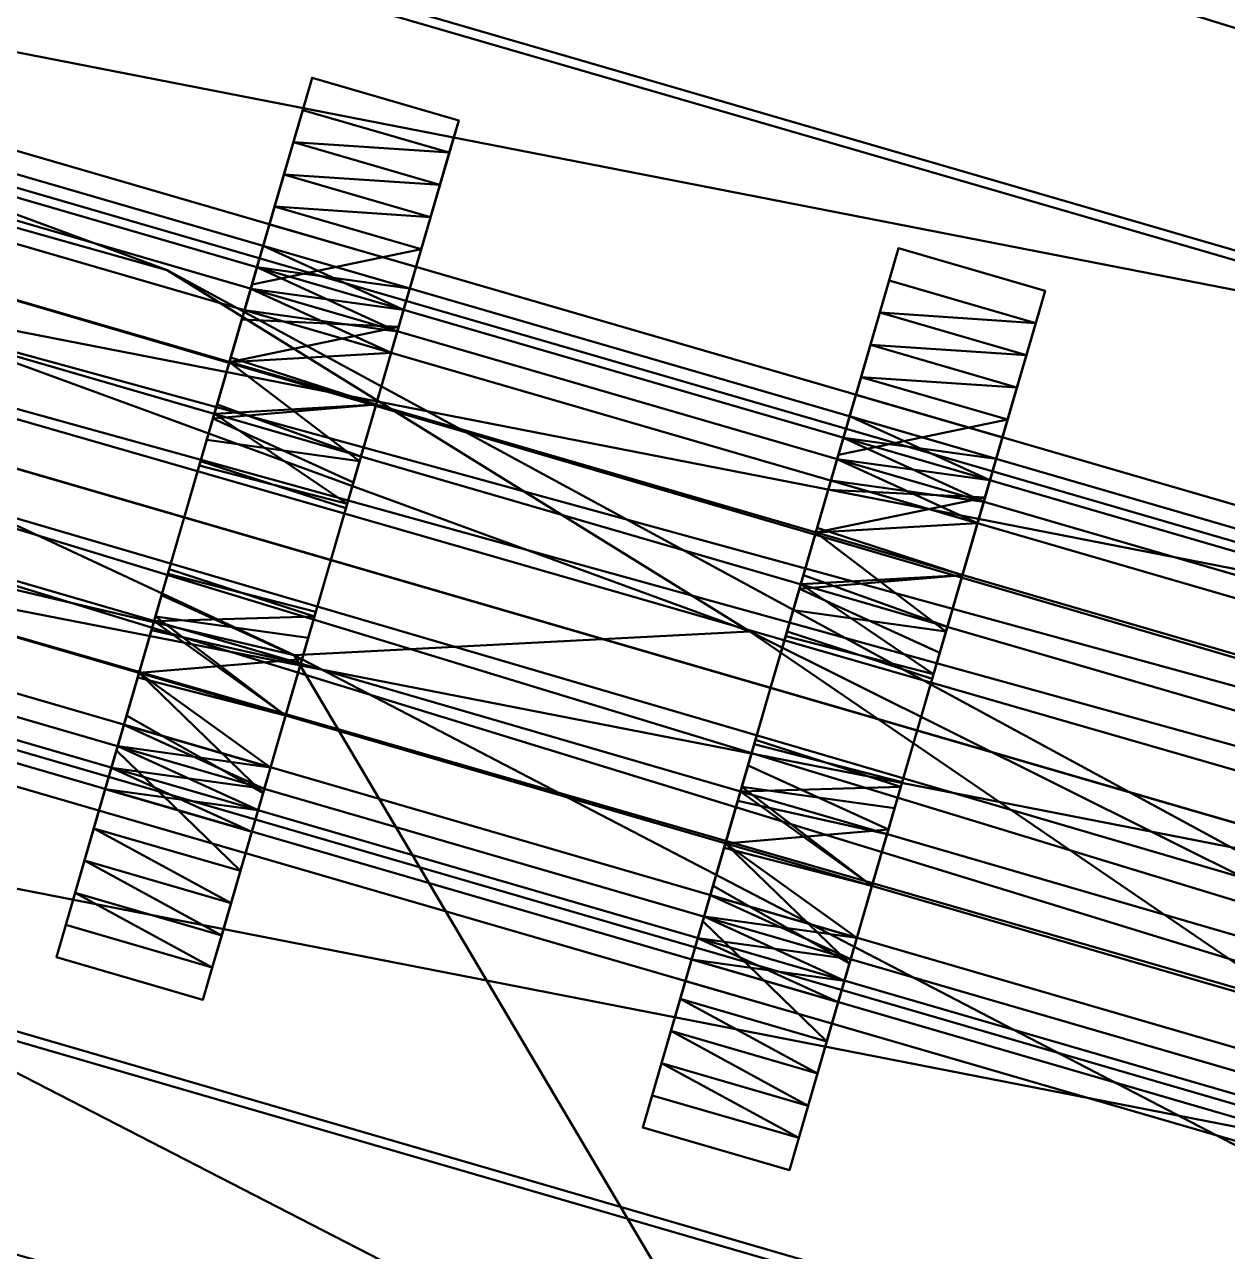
# Model space of a CAD drawing. Header units: inches. Extents: x -1654 to 1344, y -1538 to 36.
# Drawn here: x 200.9 to 202.869, y -473.723 to -471.713 of the extents above; entities that cross this region are included whole.
import ezdxf

# ---------------------------------------------------------------- set-up
doc = ezdxf.new("R2010")
doc.units = ezdxf.units.IN
doc.header["$MEASUREMENT"] = 0
doc.linetypes.add('Center', pattern=[1.25, 0.25, -0.1875, 0.625, -0.1875])
for name, color, linetype, lineweight in [('M-EQPT', 2, 'Continuous', 50), ('M-HVAC-DUCT', 1, 'Center', 30), ('M-HVAC-DUCT-SA', 1, 'Continuous', 50)]:
    doc.layers.add(name, color=color, linetype=linetype, lineweight=lineweight)

# ---------------------------------------------------------------- blocks, each defined once
blk = doc.blocks.new('Round Elbow - 1 D-842404-_3D_')
at = {"layer": 'M-HVAC-DUCT', "color": 8, "linetype": 'Continuous', "lineweight": 50}
mesh = blk.add_polyface(dxfattribs=at)
corners = [(7, 14), (6.7863, 11.0114), (6.1494, 8.0836), (5.1023, 5.2763), (3.6663, 2.6465), (1.8707, 0.2479), (-0.2479, -1.8707), (-2.6465, -3.6663), (-5.2763, -5.1023), (-8.0836, -6.1494), (-11.0114, -6.7863), (-14, -7), (-14, -6.7615, -1.8117), (-14, -6.0622, -3.5), (-14, -4.9497, -4.9497), (-14, -3.5, -6.0622), (-14, -1.8117, -6.7615), (-14, 0, -7), (-11.5689, 0.2127, -7), (-9.2117, 0.8443, -7), (-7, 1.8756, -7), (-5.001, 3.2754, -7), (-3.2754, 5.001, -7), (-1.8756, 7, -7), (-0.8443, 9.2117, -7), (-0.2127, 11.5689, -7), (0, 14, -7), (1.8117, 14, -6.7615), (3.5, 14, -6.0622), (4.9497, 14, -4.9497), (6.0622, 14, -3.5), (6.7615, 14, -1.8117), (-3.1226, -0.3055, -5.7645), (3.7989, 4.6033, -3.3852), (0.8172, 5.9382, -6.3853), (-4.5888, -3.8142, -3.3481), (-6.4596, -0.2799, -6.6621), (0.5601, -0.5601, -2.3576), (5.4932, 6.9041, -1.8738), (-1.4206, 4.8288, -6.8222), (0.7818, 9.1162, -6.8222), (-6.9, -5.4972, -1.8549), (3.5709, 7.833, -5.2574), (-8.0089, -3.6206, -5.2665), (2.5199, 10.0693, -6.3335), (5.1893, 9.5173, -4.0549), (-9.5622, -5.1982, -4.057), (-1.6665, 2.3901, -6.3535), (0.9127, 3.0286, -5.3503), (-1.3003, -0.7534, -4.3723), (-9.6848, -2.4839, -6.3057), (-2.765, -3.4387, -1.8741), (3.44, 2.7904, -1.919), (-3.7559, 1.9854, -6.7675), (-10.6206, -6.2363, -2.5563), (-9.9501, -6.4882, -1.2657), (-7.6814, -5.2908, -3.0527), (6.2385, 10.6352, -2.5569), (6.4842, 9.9298, -1.2654), (-10.2479, -1.2235, -6.7957), (-6.4318, -3.9558, -4.3484), (2.884, 4.6448, -4.5698), (1.5066, 1.5933, -3.8305), (-6.179, -1.5083, -6.136)]
mesh.append_faces([[corners[k] for k in face] for face in [(16, 50, 15), (15, 43, 14), (14, 46, 13), (13, 54, 12), (4, 52, 3), (3, 38, 2), (31, 57, 30), (26, 40, 25), (8, 51, 7), (5, 52, 4), (22, 53, 21), (2, 58, 1), (17, 59, 16), (19, 59, 18)]], dxfattribs={"vtx0": -1, "vtx1": -1, "color": 8})
mesh.append_faces([[corners[k] for k in face] for face in [(45, 30, 57), (43, 60, 46), (61, 45, 33), (53, 22, 39), (49, 32, 48), (36, 59, 19), (43, 50, 63), (38, 33, 45), (42, 44, 28), (55, 12, 54), (48, 34, 42), (33, 38, 52), (46, 56, 54), (47, 32, 63), (46, 14, 43), (35, 37, 51), (36, 50, 59), (35, 60, 49), (8, 41, 51), (54, 56, 41), (36, 53, 47), (60, 32, 49), (39, 40, 34), (23, 40, 39), (47, 48, 32), (59, 50, 16), (44, 40, 27), (29, 45, 42), (42, 34, 44), (37, 62, 52), (47, 34, 48), (35, 51, 41), (2, 38, 58), (39, 47, 53), (34, 40, 44), (47, 39, 34), (52, 5, 37), (38, 57, 58), (42, 61, 48), (62, 49, 48), (48, 61, 62), (37, 35, 49), (63, 50, 36), (43, 15, 50), (6, 51, 37), (3, 52, 38), (20, 53, 36), (46, 54, 13), (55, 54, 41), (9, 55, 41), (12, 55, 10), (60, 56, 46), (35, 41, 56), (58, 31, 1), (45, 57, 38), (31, 58, 57), (60, 43, 32), (56, 60, 35), (45, 61, 42), (61, 33, 62), (52, 62, 33), (37, 49, 62), (47, 63, 36), (43, 63, 32)]], dxfattribs={"vtx0": -1, "vtx1": -1, "vtx2": -1, "color": 8})
mesh.append_faces([[corners[k] for k in face] for face in [(53, 20, 21), (41, 8, 9), (40, 24, 25), (42, 28, 29), (55, 9, 10), (40, 26, 27), (45, 29, 30)]], dxfattribs={"vtx0": -1, "vtx2": -1, "color": 8})
mesh.append_faces([[corners[k] for k in face] for face in [(0, 1, 31)]], dxfattribs={"vtx1": -1, "color": 8})
mesh.append_faces([[corners[k] for k in face] for face in [(19, 20, 36), (17, 18, 59), (5, 6, 37), (22, 23, 39), (6, 7, 51), (23, 24, 40), (27, 28, 44)]], dxfattribs={"vtx1": -1, "vtx2": -1, "color": 8})
mesh.append_faces([[corners[k] for k in face] for face in [(10, 11, 12)]], dxfattribs={"vtx2": -1, "color": 8})
mesh = blk.add_polyface(dxfattribs=at)
corners = [(0, 14, 7), (-0.2127, 11.5689, 7), (-0.8443, 9.2117, 7), (-1.8756, 7, 7), (-3.2754, 5.001, 7), (-5.001, 3.2754, 7), (-7, 1.8756, 7), (-9.2117, 0.8443, 7), (-11.5689, 0.2127, 7), (-14, 0, 7), (-14, -1.8117, 6.7615), (-14, -3.5, 6.0622), (-14, -4.9497, 4.9497), (-14, -6.0622, 3.5), (-14, -6.7615, 1.8117), (-14, -7), (-11.0114, -6.7863), (-8.0836, -6.1494), (-5.2763, -5.1023), (-2.6465, -3.6663), (-0.2479, -1.8707), (1.8707, 0.2479), (3.6663, 2.6465), (5.1023, 5.2763), (6.1494, 8.0836), (6.7863, 11.0114), (7, 14), (6.7615, 14, 1.8117), (6.0622, 14, 3.5), (4.9497, 14, 4.9497), (3.5, 14, 6.0622), (1.8117, 14, 6.7615), (-3.1226, -0.3055, 5.7645), (3.7989, 4.6033, 3.3852), (0.8172, 5.9382, 6.3853), (-4.5888, -3.8142, 3.3481), (-6.4596, -0.2799, 6.6621), (0.5601, -0.5601, 2.3576), (5.4932, 6.9041, 1.8738), (-1.4206, 4.8288, 6.8222), (0.7818, 9.1162, 6.8222), (-6.9, -5.4972, 1.8549), (3.5709, 7.833, 5.2574), (-8.0089, -3.6206, 5.2665), (2.5199, 10.0693, 6.3335), (5.1893, 9.5173, 4.0549), (-9.5622, -5.1982, 4.057), (-1.6665, 2.3901, 6.3535), (0.9127, 3.0286, 5.3503), (-1.3003, -0.7534, 4.3723), (-9.6848, -2.4839, 6.3057), (-2.765, -3.4387, 1.8741), (3.44, 2.7904, 1.919), (-3.7559, 1.9854, 6.7675), (-10.6206, -6.2363, 2.5563), (-9.9501, -6.4882, 1.2657), (-7.6814, -5.2908, 3.0527), (6.2385, 10.6352, 2.5569), (6.4842, 9.9298, 1.2654), (-10.2479, -1.2235, 6.7957), (-6.4318, -3.9558, 4.3484), (2.884, 4.6448, 4.5698), (1.5066, 1.5933, 3.8305), (-6.3858, -2.0543, 5.8991)]
mesh.append_faces([[corners[k] for k in face] for face in [(28, 57, 27), (0, 40, 31), (2, 40, 1), (29, 45, 28), (1, 40, 0), (20, 51, 19), (23, 52, 22), (6, 53, 5), (17, 55, 16), (9, 59, 8)]], dxfattribs={"vtx0": -1, "vtx1": -1, "color": 8})
mesh.append_faces([[corners[k] for k in face] for face in [(17, 41, 55), (50, 63, 36), (37, 35, 51), (42, 34, 48), (37, 51, 20), (44, 40, 34), (50, 36, 59), (56, 46, 54), (46, 43, 12), (10, 50, 59), (62, 61, 48), (39, 47, 34), (36, 53, 6), (41, 54, 55), (35, 41, 51), (47, 36, 32), (33, 52, 38), (45, 29, 42), (52, 33, 62), (52, 23, 38), (32, 49, 48), (60, 43, 46), (45, 38, 57), (47, 39, 53), (27, 57, 58), (42, 30, 44), (53, 36, 47), (60, 49, 32), (38, 45, 33), (40, 3, 39), (61, 45, 42), (34, 40, 39), (42, 44, 34), (46, 13, 54), (44, 31, 40), (47, 32, 48), (34, 47, 48), (60, 32, 43), (61, 42, 48), (35, 37, 49), (61, 62, 33), (11, 43, 50), (63, 50, 43), (18, 51, 41), (21, 52, 37), (4, 53, 39), (55, 14, 16), (54, 41, 56), (14, 55, 54), (41, 35, 56), (60, 56, 35), (45, 57, 28), (58, 57, 38), (24, 58, 38), (27, 58, 25), (7, 59, 36), (56, 60, 46), (49, 60, 35), (62, 48, 49), (45, 61, 33), (49, 37, 62), (52, 62, 37), (43, 32, 63), (36, 63, 32)]], dxfattribs={"vtx0": -1, "vtx1": -1, "vtx2": -1, "color": 8})
mesh.append_faces([[corners[k] for k in face] for face in [(52, 21, 22), (53, 4, 5), (41, 17, 18), (59, 7, 8), (58, 24, 25), (50, 10, 11), (36, 6, 7), (38, 23, 24), (46, 12, 13)]], dxfattribs={"vtx0": -1, "vtx2": -1, "color": 8})
mesh.append_faces([[corners[k] for k in face] for face in [(15, 16, 14)]], dxfattribs={"vtx1": -1, "color": 8})
mesh.append_faces([[corners[k] for k in face] for face in [(18, 19, 51), (20, 21, 37), (9, 10, 59), (13, 14, 54), (11, 12, 43), (3, 4, 39), (2, 3, 40), (30, 31, 44), (29, 30, 42)]], dxfattribs={"vtx1": -1, "vtx2": -1, "color": 8})
mesh.append_faces([[corners[k] for k in face] for face in [(25, 26, 27)]], dxfattribs={"vtx2": -1, "color": 8})
blk = doc.blocks.new('Pump - Base Mounted - 100 GPM - 130 Foot Head-855942-_3D_')
at = {"layer": 'M-EQPT'}
mesh = blk.add_polyface(dxfattribs=at)
corners = [(-20, -58, 4), (0, -58, 4), (0, 0, 4), (-20, 0, 4)]
mesh.append_faces([[corners[k] for k in face] for face in [(0, 1, 2, 3)]])
mesh = blk.add_polyface(dxfattribs=at)
corners = [(-20, -58), (-20, -58, 4), (-20, 0, 4), (-20, 0)]
mesh.append_faces([[corners[k] for k in face] for face in [(3, 0, 1, 2)]])
mesh = blk.add_polyface(dxfattribs=at)
corners = [(-19.75, -58), (-20, -58), (-20, 0), (-19.75, 0)]
mesh.append_faces([[corners[k] for k in face] for face in [(3, 0, 1, 2)]])
mesh = blk.add_polyface(dxfattribs=at)
corners = [(-19.75, -58, 3.75), (-19.75, -58), (-19.75, 0), (-19.75, 0, 3.75)]
mesh.append_faces([[corners[k] for k in face] for face in [(3, 0, 1, 2)]])
mesh = blk.add_polyface(dxfattribs=at)
corners = [(-0.25, -58, 3.75), (-19.75, -58, 3.75), (-19.75, 0, 3.75), (-0.25, 0, 3.75)]
mesh.append_faces([[corners[k] for k in face] for face in [(0, 1, 2, 3)]])
mesh = blk.add_polyface(dxfattribs=at)
corners = [(-16.9575, -28, 4.0125), (-16.9575, -32.9888, 4.0125), (-11.6142, -32.9888, 16.233), (-11.6142, -28, 16.233)]
mesh.append_faces([[corners[k] for k in face] for face in [(3, 0, 1, 2)]])
mesh = blk.add_polyface(dxfattribs=at)
corners = [(-16.9288, -32.9888, 4), (-16.9288, -28, 4), (-11.5871, -28, 16.217), (-11.5871, -32.9888, 16.217)]
mesh.append_faces([[corners[k] for k in face] for face in [(0, 1, 2, 3)]])
mesh = blk.add_polyface(dxfattribs=at)
corners = [(-8.3858, -28, 16.233), (-9.0996, -28, 16.8208), (-10, -28, 17.0312), (-10.9004, -28, 16.8208), (-11.6142, -28, 16.233), (-11.6142, -32.9888, 16.233), (-10.9004, -32.9888, 16.8208), (-10, -32.9888, 17.0312), (-9.0996, -32.9888, 16.8208), (-8.3858, -32.9888, 16.233), (-11.2573, -28, 16.5269), (-11.2573, -32.9888, 16.5269), (-10.4502, -28, 16.926), (-10.4502, -32.9888, 16.926), (-8.6543, -28, 16.4541), (-8.7427, -32.9888, 16.5269), (-9.5498, -32.9888, 16.926), (-9.5498, -28, 16.926)]
mesh.append_faces([[corners[k] for k in face] for face in [(14, 15, 9, 0)]], dxfattribs={"vtx0": -1})
mesh.append_faces([[corners[k] for k in face] for face in [(10, 11, 6, 3), (1, 8, 15, 14), (7, 2, 12), (2, 7, 16), (8, 1, 17)]], dxfattribs={"vtx0": -1, "vtx2": -1})
mesh.append_faces([[corners[k] for k in face] for face in [(5, 11, 10, 4)]], dxfattribs={"vtx1": -1})
mesh.append_faces([[corners[k] for k in face] for face in [(6, 13, 3)]], dxfattribs={"vtx1": -1, "vtx2": -1})
mesh.append_faces([[corners[k] for k in face] for face in [(12, 3, 13, 7), (16, 8, 17, 2)]], dxfattribs={"vtx1": -1, "vtx3": -1})
mesh = blk.add_polyface(dxfattribs=at)
corners = [(-8.4129, -32.9888, 16.217), (-9.1151, -32.9888, 16.7936), (-10, -32.9888, 17), (-10.8849, -32.9888, 16.7936), (-11.5871, -32.9888, 16.217), (-11.5871, -28, 16.217), (-10.8849, -28, 16.7936), (-10, -28, 17), (-9.1151, -28, 16.7936), (-8.4129, -28, 16.217), (-11.236, -28, 16.5053), (-11.236, -32.9888, 16.5053), (-10.4424, -28, 16.8968), (-10.4424, -32.9888, 16.8968), (-8.6755, -28, 16.4326), (-8.764, -32.9888, 16.5053), (-9.5576, -32.9888, 16.8968), (-9.5576, -28, 16.8968)]
mesh.append_faces([[corners[k] for k in face] for face in [(0, 15, 14, 9)]], dxfattribs={"vtx1": -1})
mesh.append_faces([[corners[k] for k in face] for face in [(12, 7, 2, 13), (3, 11, 10, 6), (13, 3, 6, 12), (16, 2, 7, 17), (15, 1, 8, 14), (17, 8, 1, 16)]], dxfattribs={"vtx1": -1, "vtx3": -1})
mesh.append_faces([[corners[k] for k in face] for face in [(4, 5, 10, 11)]], dxfattribs={"vtx2": -1})
mesh = blk.add_polyface(dxfattribs=at)
corners = [(-10, -30, 15.5), (-10.3536, -30, 15.3536), (-10.5, -30, 15), (-10.3536, -30, 14.6464), (-10, -30, 14.5), (-10, -35, 14.5), (-10.3536, -35, 14.6464), (-10.5, -35, 15), (-10.3536, -35, 15.3536), (-10, -35, 15.5), (-10.154, -35, 14.5638), (-10.1768, -30, 14.5732), (-10.0884, -30, 14.5366), (-10.4268, -30, 14.8232), (-10.4268, -35, 14.8232), (-10.4634, -35, 14.9116), (-10.1768, -35, 15.4268), (-10.1768, -30, 15.4268), (-10.2652, -30, 15.3902), (-10.4268, -35, 15.1768), (-10.4268, -30, 15.1768), (-10.4634, -30, 15.0884), (-10.2538, -35, 14.6051), (-10.3902, -30, 14.7348), (-10.3902, -35, 14.7348), (-10.4634, -30, 14.9116), (-10.077, -30, 15.4681), (-10.0884, -35, 15.4634), (-10.2652, -35, 15.3902), (-10.3902, -30, 15.2652), (-10.3902, -35, 15.2652), (-10.4634, -35, 15.0884), (-10.2652, -30, 14.6098)]
mesh.append_faces([[corners[k] for k in face] for face in [(26, 27, 9, 0)]], dxfattribs={"vtx0": -1})
mesh.append_faces([[corners[k] for k in face] for face in [(28, 18, 1, 8), (7, 2, 25, 15), (23, 24, 14, 13), (21, 31, 19, 20), (17, 16, 27, 26), (2, 7, 31, 21), (3, 6, 24, 23), (20, 19, 30, 29), (18, 28, 16, 17), (15, 25, 13, 14), (29, 30, 8, 1), (32, 22, 6, 3)]], dxfattribs={"vtx0": -1, "vtx2": -1})
mesh.append_faces([[corners[k] for k in face] for face in [(5, 10, 12, 4)]], dxfattribs={"vtx1": -1})
mesh.append_faces([[corners[k] for k in face] for face in [(32, 11, 22)]], dxfattribs={"vtx1": -1, "vtx2": -1})
mesh.append_faces([[corners[k] for k in face] for face in [(10, 22, 11, 12)]], dxfattribs={"vtx1": -1, "vtx3": -1})
mesh = blk.add_polyface(dxfattribs=at)
corners = [(-10, -30, 14.5), (-9.6464, -30, 14.6464), (-9.5, -30, 15), (-9.6464, -30, 15.3536), (-10, -30, 15.5), (-10, -35, 15.5), (-9.6464, -35, 15.3536), (-9.5, -35, 15), (-9.6464, -35, 14.6464), (-10, -35, 14.5), (-9.846, -35, 15.4362), (-9.8232, -30, 15.4268), (-9.9116, -30, 15.4634), (-9.5732, -30, 15.1768), (-9.5732, -35, 15.1768), (-9.5366, -35, 15.0884), (-9.8232, -35, 14.5732), (-9.8232, -30, 14.5732), (-9.7348, -30, 14.6098), (-9.5732, -35, 14.8232), (-9.5732, -30, 14.8232), (-9.5366, -30, 14.9116), (-9.7462, -35, 15.3949), (-9.6098, -30, 15.2652), (-9.6098, -35, 15.2652), (-9.5366, -30, 15.0884), (-9.923, -30, 14.5319), (-9.9116, -35, 14.5366), (-9.7348, -35, 14.6098), (-9.6098, -30, 14.7348), (-9.6098, -35, 14.7348), (-9.5366, -35, 14.9116), (-9.7348, -30, 15.3902)]
mesh.append_faces([[corners[k] for k in face] for face in [(26, 27, 9, 0)]], dxfattribs={"vtx0": -1})
mesh.append_faces([[corners[k] for k in face] for face in [(7, 2, 25, 15), (23, 24, 14, 13), (15, 25, 13, 14), (3, 6, 24, 23), (17, 16, 27, 26), (2, 7, 31, 21), (1, 8, 28, 18), (18, 28, 16, 17), (20, 19, 30, 29), (21, 31, 19, 20), (29, 30, 8, 1), (32, 22, 6, 3)]], dxfattribs={"vtx0": -1, "vtx2": -1})
mesh.append_faces([[corners[k] for k in face] for face in [(32, 11, 22)]], dxfattribs={"vtx1": -1, "vtx2": -1})
mesh.append_faces([[corners[k] for k in face] for face in [(10, 22, 11, 12)]], dxfattribs={"vtx1": -1, "vtx3": -1})
mesh.append_faces([[corners[k] for k in face] for face in [(12, 4, 5, 10)]], dxfattribs={"vtx3": -1})
mesh = blk.add_polyface(dxfattribs=at)
corners = [(-10, -30.75, 15.75), (-10.5303, -30.75, 15.5303), (-10.75, -30.75, 15), (-10.5303, -30.75, 14.4697), (-10, -30.75, 14.25), (-10, -31, 14.25), (-10.5303, -31, 14.4697), (-10.75, -31, 15), (-10.5303, -31, 15.5303), (-10, -31, 15.75), (-10.3376, -30.75, 14.3898), (-10.2652, -31, 14.3598), (-10.3977, -31, 14.4148), (-10.6402, -30.75, 14.7348), (-10.6402, -31, 14.7348), (-10.6951, -31, 14.8674), (-10.2652, -30.75, 15.6402), (-10.2652, -31, 15.6402), (-10.1688, -31, 15.6801), (-10.6402, -31, 15.2652), (-10.6402, -30.75, 15.2652), (-10.6951, -30.75, 15.1326), (-10.1688, -30.75, 14.3199), (-10.5852, -31, 14.6023), (-10.5852, -30.75, 14.6023), (-10.6951, -30.75, 14.8674), (-10.3977, -30.75, 15.5852), (-10.3977, -31, 15.5852), (-10.1326, -30.75, 15.6951), (-10.5852, -31, 15.3977), (-10.5852, -30.75, 15.3977), (-10.6951, -31, 15.1326), (-10.1326, -31, 14.3049)]
mesh.append_faces([[corners[k] for k in face] for face in [(28, 18, 9, 0), (32, 22, 4, 5)]], dxfattribs={"vtx0": -1})
mesh.append_faces([[corners[k] for k in face] for face in [(30, 19, 29, 1), (26, 8, 27, 16), (19, 30, 20, 31), (31, 20, 21)]], dxfattribs={"vtx0": -1, "vtx2": -1})
mesh.append_faces([[corners[k] for k in face] for face in [(17, 18, 16, 27), (26, 1, 8), (28, 16, 18), (29, 8, 1), (32, 11, 22)]], dxfattribs={"vtx1": -1, "vtx2": -1})
mesh.append_faces([[corners[k] for k in face] for face in [(12, 6, 3, 10), (11, 12, 10, 22), (15, 7, 2, 25), (13, 24, 23, 14), (7, 31, 21, 2), (25, 13, 14, 15), (24, 3, 6, 23)]], dxfattribs={"vtx1": -1, "vtx3": -1})
mesh = blk.add_polyface(dxfattribs=at)
corners = [(-10, -30.75, 15.5), (-10.3536, -30.75, 15.3536), (-10.5, -30.75, 15), (-10.3536, -30.75, 14.6464), (-10, -30.75, 14.5), (-10, -30.75, 14.25), (-10.5303, -30.75, 14.4697), (-10.75, -30.75, 15), (-10.5303, -30.75, 15.5303), (-10, -30.75, 15.75)]
mesh.append_faces([[corners[k] for k in face] for face in [(3, 6, 7, 2)]], dxfattribs={"vtx0": -1, "vtx2": -1})
mesh.append_faces([[corners[k] for k in face] for face in [(7, 8, 1, 2)]], dxfattribs={"vtx1": -1, "vtx3": -1})
mesh.append_faces([[corners[k] for k in face] for face in [(4, 5, 6, 3)]], dxfattribs={"vtx2": -1})
mesh.append_faces([[corners[k] for k in face] for face in [(8, 9, 0, 1)]], dxfattribs={"vtx3": -1})
mesh = blk.add_polyface(dxfattribs=at)
corners = [(-10, -31, 15.5), (-10.3536, -31, 15.3536), (-10.5, -31, 15), (-10.3536, -31, 14.6464), (-10, -31, 14.5), (-10, -30.75, 14.5), (-10.3536, -30.75, 14.6464), (-10.5, -30.75, 15), (-10.3536, -30.75, 15.3536), (-10, -30.75, 15.5), (-10.1925, -30.75, 14.5797), (-10.1768, -31, 14.5732), (-10.2652, -31, 14.6098), (-10.4268, -30.75, 14.8232), (-10.4268, -31, 14.8232), (-10.4634, -31, 14.9116), (-10.1768, -30.75, 15.4268), (-10.1768, -31, 15.4268), (-10.0962, -31, 15.4601), (-10.4268, -31, 15.1768), (-10.4268, -30.75, 15.1768), (-10.4634, -30.75, 15.0884), (-10.0962, -30.75, 14.5399), (-10.0884, -31, 14.5366), (-10.273, -30.75, 14.6131), (-10.3902, -30.75, 14.7348), (-10.3902, -31, 14.7348), (-10.4634, -30.75, 14.9116), (-10.2652, -30.75, 15.3902), (-10.2652, -31, 15.3902), (-10.0884, -30.75, 15.4634), (-10.3902, -31, 15.2652), (-10.3902, -30.75, 15.2652), (-10.4634, -31, 15.0884)]
mesh.append_faces([[corners[k] for k in face] for face in [(7, 2, 15, 27), (21, 33, 2, 7), (3, 6, 25), (1, 8, 28), (18, 16, 30), (8, 1, 31)]], dxfattribs={"vtx0": -1, "vtx2": -1})
mesh.append_faces([[corners[k] for k in face] for face in [(16, 18, 17, 29)]], dxfattribs={"vtx0": -1, "vtx3": -1})
mesh.append_faces([[corners[k] for k in face] for face in [(0, 18, 30, 9)]], dxfattribs={"vtx1": -1})
mesh.append_faces([[corners[k] for k in face] for face in [(15, 14, 27), (21, 20, 33)]], dxfattribs={"vtx1": -1, "vtx2": -1})
mesh.append_faces([[corners[k] for k in face] for face in [(24, 6, 3, 12), (10, 24, 12, 11), (26, 3, 25, 13), (31, 19, 32, 8), (13, 27, 14, 26), (29, 1, 28, 16), (11, 23, 22, 10), (20, 32, 19, 33)]], dxfattribs={"vtx1": -1, "vtx3": -1})
mesh.append_faces([[corners[k] for k in face] for face in [(23, 4, 5, 22)]], dxfattribs={"vtx3": -1})
mesh = blk.add_polyface(dxfattribs=at)
corners = [(-10, -31, 14.5), (-9.6464, -31, 14.6464), (-9.5, -31, 15), (-9.6464, -31, 15.3536), (-10, -31, 15.5), (-10, -30.75, 15.5), (-9.6464, -30.75, 15.3536), (-9.5, -30.75, 15), (-9.6464, -30.75, 14.6464), (-10, -30.75, 14.5), (-9.8075, -30.75, 15.4203), (-9.8232, -31, 15.4268), (-9.7348, -31, 15.3902), (-9.5732, -30.75, 15.1768), (-9.5732, -31, 15.1768), (-9.5366, -31, 15.0884), (-9.8232, -30.75, 14.5732), (-9.8232, -31, 14.5732), (-9.9038, -31, 14.5399), (-9.5732, -31, 14.8232), (-9.5732, -30.75, 14.8232), (-9.5366, -30.75, 14.9116), (-9.9038, -30.75, 15.4601), (-9.9116, -31, 15.4634), (-9.727, -30.75, 15.3869), (-9.6098, -30.75, 15.2652), (-9.6098, -31, 15.2652), (-9.5366, -30.75, 15.0884), (-9.7348, -30.75, 14.6098), (-9.7348, -31, 14.6098), (-9.9116, -30.75, 14.5366), (-9.6098, -31, 14.7348), (-9.6098, -30.75, 14.7348), (-9.5366, -31, 14.9116)]
mesh.append_faces([[corners[k] for k in face] for face in [(7, 2, 15, 27), (21, 33, 2, 7), (3, 6, 25), (1, 8, 28), (18, 16, 30), (8, 1, 31)]], dxfattribs={"vtx0": -1, "vtx2": -1})
mesh.append_faces([[corners[k] for k in face] for face in [(16, 18, 17, 29)]], dxfattribs={"vtx0": -1, "vtx3": -1})
mesh.append_faces([[corners[k] for k in face] for face in [(0, 18, 30, 9)]], dxfattribs={"vtx1": -1})
mesh.append_faces([[corners[k] for k in face] for face in [(15, 14, 27), (21, 20, 33)]], dxfattribs={"vtx1": -1, "vtx2": -1})
mesh.append_faces([[corners[k] for k in face] for face in [(24, 6, 3, 12), (10, 24, 12, 11), (26, 3, 25, 13), (31, 19, 32, 8), (13, 27, 14, 26), (29, 1, 28, 16), (11, 23, 22, 10), (20, 32, 19, 33)]], dxfattribs={"vtx1": -1, "vtx3": -1})
mesh.append_faces([[corners[k] for k in face] for face in [(23, 4, 5, 22)]], dxfattribs={"vtx3": -1})
mesh = blk.add_polyface(dxfattribs=at)
corners = [(-10, -30.75, 14.25), (-9.4697, -30.75, 14.4697), (-9.25, -30.75, 15), (-9.4697, -30.75, 15.5303), (-10, -30.75, 15.75), (-10, -31, 15.75), (-9.4697, -31, 15.5303), (-9.25, -31, 15), (-9.4697, -31, 14.4697), (-10, -31, 14.25), (-9.6624, -30.75, 15.6102), (-9.7348, -31, 15.6402), (-9.6023, -31, 15.5852), (-9.3598, -30.75, 15.2652), (-9.3598, -31, 15.2652), (-9.3049, -31, 15.1326), (-9.7348, -30.75, 14.3598), (-9.7348, -31, 14.3598), (-9.8312, -31, 14.3199), (-9.3598, -31, 14.7348), (-9.3598, -30.75, 14.7348), (-9.3049, -30.75, 14.8674), (-9.8312, -30.75, 15.6801), (-9.4148, -31, 15.3977), (-9.4148, -30.75, 15.3977), (-9.3049, -30.75, 15.1326), (-9.6023, -30.75, 14.4148), (-9.6023, -31, 14.4148), (-9.8674, -30.75, 14.3049), (-9.4148, -31, 14.6023), (-9.4148, -30.75, 14.6023), (-9.3049, -31, 14.8674), (-9.8674, -31, 15.6951)]
mesh.append_faces([[corners[k] for k in face] for face in [(28, 18, 9, 0), (32, 22, 4, 5)]], dxfattribs={"vtx0": -1})
mesh.append_faces([[corners[k] for k in face] for face in [(30, 19, 29, 1), (26, 8, 27, 16), (19, 30, 20, 31), (31, 20, 21)]], dxfattribs={"vtx0": -1, "vtx2": -1})
mesh.append_faces([[corners[k] for k in face] for face in [(17, 18, 16, 27), (26, 1, 8), (28, 16, 18), (29, 8, 1), (32, 11, 22)]], dxfattribs={"vtx1": -1, "vtx2": -1})
mesh.append_faces([[corners[k] for k in face] for face in [(12, 6, 3, 10), (11, 12, 10, 22), (15, 7, 2, 25), (13, 24, 23, 14), (7, 31, 21, 2), (25, 13, 14, 15), (24, 3, 6, 23)]], dxfattribs={"vtx1": -1, "vtx3": -1})
mesh = blk.add_polyface(dxfattribs=at)
corners = [(-10, -30.75, 14.5), (-9.6464, -30.75, 14.6464), (-9.5, -30.75, 15), (-9.6464, -30.75, 15.3536), (-10, -30.75, 15.5), (-10, -30.75, 15.75), (-9.4697, -30.75, 15.5303), (-9.25, -30.75, 15), (-9.4697, -30.75, 14.4697), (-10, -30.75, 14.25)]
mesh.append_faces([[corners[k] for k in face] for face in [(7, 2, 3, 6)]], dxfattribs={"vtx0": -1, "vtx2": -1})
mesh.append_faces([[corners[k] for k in face] for face in [(0, 1, 8, 9)]], dxfattribs={"vtx1": -1})
mesh.append_faces([[corners[k] for k in face] for face in [(7, 8, 1, 2)]], dxfattribs={"vtx1": -1, "vtx3": -1})
mesh.append_faces([[corners[k] for k in face] for face in [(4, 5, 6, 3)]], dxfattribs={"vtx2": -1})
mesh = blk.add_polyface(dxfattribs=at)
corners = [(-10, -31, 15.75), (-10.5303, -31, 15.5303), (-10.75, -31, 15), (-10.5303, -31, 14.4697), (-10, -31, 14.25), (-10, -31, 14.5), (-10.3536, -31, 14.6464), (-10.5, -31, 15), (-10.3536, -31, 15.3536), (-10, -31, 15.5)]
mesh.append_faces([[corners[k] for k in face] for face in [(8, 1, 2, 7)]], dxfattribs={"vtx0": -1, "vtx2": -1})
mesh.append_faces([[corners[k] for k in face] for face in [(2, 3, 6, 7)]], dxfattribs={"vtx1": -1, "vtx3": -1})
mesh.append_faces([[corners[k] for k in face] for face in [(9, 0, 1, 8)]], dxfattribs={"vtx2": -1})
mesh.append_faces([[corners[k] for k in face] for face in [(3, 4, 5, 6)]], dxfattribs={"vtx3": -1})
mesh = blk.add_polyface(dxfattribs=at)
corners = [(-10, -31, 14.25), (-9.4697, -31, 14.4697), (-9.25, -31, 15), (-9.4697, -31, 15.5303), (-10, -31, 15.75), (-10, -31, 15.5), (-9.6464, -31, 15.3536), (-9.5, -31, 15), (-9.6464, -31, 14.6464), (-10, -31, 14.5)]
mesh.append_faces([[corners[k] for k in face] for face in [(1, 8, 9, 0)]], dxfattribs={"vtx0": -1})
mesh.append_faces([[corners[k] for k in face] for face in [(8, 1, 2, 7)]], dxfattribs={"vtx0": -1, "vtx2": -1})
mesh.append_faces([[corners[k] for k in face] for face in [(6, 7, 2, 3)]], dxfattribs={"vtx1": -1, "vtx3": -1})
mesh.append_faces([[corners[k] for k in face] for face in [(3, 4, 5, 6)]], dxfattribs={"vtx3": -1})
mesh = blk.add_polyface(dxfattribs=at)
corners = [(-10, -31.75, 15.75), (-10.5303, -31.75, 15.5303), (-10.75, -31.75, 15), (-10.5303, -31.75, 14.4697), (-10, -31.75, 14.25), (-10, -32, 14.25), (-10.5303, -32, 14.4697), (-10.75, -32, 15), (-10.5303, -32, 15.5303), (-10, -32, 15.75), (-10.3376, -31.75, 14.3898), (-10.2652, -32, 14.3598), (-10.3977, -32, 14.4148), (-10.6402, -31.75, 14.7348), (-10.6402, -32, 14.7348), (-10.6951, -32, 14.8674), (-10.2652, -31.75, 15.6402), (-10.2652, -32, 15.6402), (-10.1688, -32, 15.6801), (-10.6402, -32, 15.2652), (-10.6402, -31.75, 15.2652), (-10.6951, -31.75, 15.1326), (-10.1688, -31.75, 14.3199), (-10.5852, -32, 14.6023), (-10.5852, -31.75, 14.6023), (-10.6951, -31.75, 14.8674), (-10.3977, -31.75, 15.5852), (-10.3977, -32, 15.5852), (-10.1326, -31.75, 15.6951), (-10.5852, -32, 15.3977), (-10.5852, -31.75, 15.3977), (-10.6951, -32, 15.1326), (-10.1326, -32, 14.3049)]
mesh.append_faces([[corners[k] for k in face] for face in [(28, 18, 9, 0), (32, 22, 4, 5)]], dxfattribs={"vtx0": -1})
mesh.append_faces([[corners[k] for k in face] for face in [(30, 19, 29, 1), (26, 8, 27, 16), (19, 30, 20, 31), (31, 20, 21)]], dxfattribs={"vtx0": -1, "vtx2": -1})
mesh.append_faces([[corners[k] for k in face] for face in [(17, 18, 16, 27), (26, 1, 8), (28, 16, 18), (29, 8, 1), (32, 11, 22)]], dxfattribs={"vtx1": -1, "vtx2": -1})
mesh.append_faces([[corners[k] for k in face] for face in [(12, 6, 3, 10), (11, 12, 10, 22), (15, 7, 2, 25), (13, 24, 23, 14), (7, 31, 21, 2), (25, 13, 14, 15), (24, 3, 6, 23)]], dxfattribs={"vtx1": -1, "vtx3": -1})
mesh = blk.add_polyface(dxfattribs=at)
corners = [(-10, -31.75, 15.5), (-10.3536, -31.75, 15.3536), (-10.5, -31.75, 15), (-10.3536, -31.75, 14.6464), (-10, -31.75, 14.5), (-10, -31.75, 14.25), (-10.5303, -31.75, 14.4697), (-10.75, -31.75, 15), (-10.5303, -31.75, 15.5303), (-10, -31.75, 15.75)]
mesh.append_faces([[corners[k] for k in face] for face in [(3, 6, 7, 2)]], dxfattribs={"vtx0": -1, "vtx2": -1})
mesh.append_faces([[corners[k] for k in face] for face in [(7, 8, 1, 2)]], dxfattribs={"vtx1": -1, "vtx3": -1})
mesh.append_faces([[corners[k] for k in face] for face in [(4, 5, 6, 3)]], dxfattribs={"vtx2": -1})
mesh.append_faces([[corners[k] for k in face] for face in [(8, 9, 0, 1)]], dxfattribs={"vtx3": -1})
mesh = blk.add_polyface(dxfattribs=at)
corners = [(-10, -32, 15.5), (-10.3536, -32, 15.3536), (-10.5, -32, 15), (-10.3536, -32, 14.6464), (-10, -32, 14.5), (-10, -31.75, 14.5), (-10.3536, -31.75, 14.6464), (-10.5, -31.75, 15), (-10.3536, -31.75, 15.3536), (-10, -31.75, 15.5), (-10.1925, -31.75, 14.5797), (-10.1768, -32, 14.5732), (-10.2652, -32, 14.6098), (-10.4268, -31.75, 14.8232), (-10.4268, -32, 14.8232), (-10.4634, -32, 14.9116), (-10.1768, -31.75, 15.4268), (-10.1768, -32, 15.4268), (-10.0962, -32, 15.4601), (-10.4268, -32, 15.1768), (-10.4268, -31.75, 15.1768), (-10.4634, -31.75, 15.0884), (-10.0962, -31.75, 14.5399), (-10.0884, -32, 14.5366), (-10.273, -31.75, 14.6131), (-10.3902, -31.75, 14.7348), (-10.3902, -32, 14.7348), (-10.4634, -31.75, 14.9116), (-10.2652, -31.75, 15.3902), (-10.2652, -32, 15.3902), (-10.0884, -31.75, 15.4634), (-10.3902, -32, 15.2652), (-10.3902, -31.75, 15.2652), (-10.4634, -32, 15.0884)]
mesh.append_faces([[corners[k] for k in face] for face in [(7, 2, 15, 27), (21, 33, 2, 7), (3, 6, 25), (1, 8, 28), (18, 16, 30), (8, 1, 31)]], dxfattribs={"vtx0": -1, "vtx2": -1})
mesh.append_faces([[corners[k] for k in face] for face in [(16, 18, 17, 29)]], dxfattribs={"vtx0": -1, "vtx3": -1})
mesh.append_faces([[corners[k] for k in face] for face in [(0, 18, 30, 9)]], dxfattribs={"vtx1": -1})
mesh.append_faces([[corners[k] for k in face] for face in [(15, 14, 27), (21, 20, 33)]], dxfattribs={"vtx1": -1, "vtx2": -1})
mesh.append_faces([[corners[k] for k in face] for face in [(24, 6, 3, 12), (10, 24, 12, 11), (26, 3, 25, 13), (31, 19, 32, 8), (13, 27, 14, 26), (29, 1, 28, 16), (11, 23, 22, 10), (20, 32, 19, 33)]], dxfattribs={"vtx1": -1, "vtx3": -1})
mesh.append_faces([[corners[k] for k in face] for face in [(23, 4, 5, 22)]], dxfattribs={"vtx3": -1})
mesh = blk.add_polyface(dxfattribs=at)
corners = [(-10, -32, 14.5), (-9.6464, -32, 14.6464), (-9.5, -32, 15), (-9.6464, -32, 15.3536), (-10, -32, 15.5), (-10, -31.75, 15.5), (-9.6464, -31.75, 15.3536), (-9.5, -31.75, 15), (-9.6464, -31.75, 14.6464), (-10, -31.75, 14.5), (-9.8075, -31.75, 15.4203), (-9.8232, -32, 15.4268), (-9.7348, -32, 15.3902), (-9.5732, -31.75, 15.1768), (-9.5732, -32, 15.1768), (-9.5366, -32, 15.0884), (-9.8232, -31.75, 14.5732), (-9.8232, -32, 14.5732), (-9.9038, -32, 14.5399), (-9.5732, -32, 14.8232), (-9.5732, -31.75, 14.8232), (-9.5366, -31.75, 14.9116), (-9.9038, -31.75, 15.4601), (-9.9116, -32, 15.4634), (-9.727, -31.75, 15.3869), (-9.6098, -31.75, 15.2652), (-9.6098, -32, 15.2652), (-9.5366, -31.75, 15.0884), (-9.7348, -31.75, 14.6098), (-9.7348, -32, 14.6098), (-9.9116, -31.75, 14.5366), (-9.6098, -32, 14.7348), (-9.6098, -31.75, 14.7348), (-9.5366, -32, 14.9116)]
mesh.append_faces([[corners[k] for k in face] for face in [(7, 2, 15, 27), (21, 33, 2, 7), (3, 6, 25), (1, 8, 28), (18, 16, 30), (8, 1, 31)]], dxfattribs={"vtx0": -1, "vtx2": -1})
mesh.append_faces([[corners[k] for k in face] for face in [(16, 18, 17, 29)]], dxfattribs={"vtx0": -1, "vtx3": -1})
mesh.append_faces([[corners[k] for k in face] for face in [(0, 18, 30, 9)]], dxfattribs={"vtx1": -1})
mesh.append_faces([[corners[k] for k in face] for face in [(15, 14, 27), (21, 20, 33)]], dxfattribs={"vtx1": -1, "vtx2": -1})
mesh.append_faces([[corners[k] for k in face] for face in [(24, 6, 3, 12), (10, 24, 12, 11), (26, 3, 25, 13), (31, 19, 32, 8), (13, 27, 14, 26), (29, 1, 28, 16), (11, 23, 22, 10), (20, 32, 19, 33)]], dxfattribs={"vtx1": -1, "vtx3": -1})
mesh.append_faces([[corners[k] for k in face] for face in [(23, 4, 5, 22)]], dxfattribs={"vtx3": -1})
mesh = blk.add_polyface(dxfattribs=at)
corners = [(-10, -31.75, 14.25), (-9.4697, -31.75, 14.4697), (-9.25, -31.75, 15), (-9.4697, -31.75, 15.5303), (-10, -31.75, 15.75), (-10, -32, 15.75), (-9.4697, -32, 15.5303), (-9.25, -32, 15), (-9.4697, -32, 14.4697), (-10, -32, 14.25), (-9.6624, -31.75, 15.6102), (-9.7348, -32, 15.6402), (-9.6023, -32, 15.5852), (-9.3598, -31.75, 15.2652), (-9.3598, -32, 15.2652), (-9.3049, -32, 15.1326), (-9.7348, -31.75, 14.3598), (-9.7348, -32, 14.3598), (-9.8312, -32, 14.3199), (-9.3598, -32, 14.7348), (-9.3598, -31.75, 14.7348), (-9.3049, -31.75, 14.8674), (-9.8312, -31.75, 15.6801), (-9.4148, -32, 15.3977), (-9.4148, -31.75, 15.3977), (-9.3049, -31.75, 15.1326), (-9.6023, -31.75, 14.4148), (-9.6023, -32, 14.4148), (-9.8674, -31.75, 14.3049), (-9.4148, -32, 14.6023), (-9.4148, -31.75, 14.6023), (-9.3049, -32, 14.8674), (-9.8674, -32, 15.6951)]
mesh.append_faces([[corners[k] for k in face] for face in [(28, 18, 9, 0), (32, 22, 4, 5)]], dxfattribs={"vtx0": -1})
mesh.append_faces([[corners[k] for k in face] for face in [(30, 19, 29, 1), (26, 8, 27, 16), (19, 30, 20, 31), (31, 20, 21)]], dxfattribs={"vtx0": -1, "vtx2": -1})
mesh.append_faces([[corners[k] for k in face] for face in [(17, 18, 16, 27), (26, 1, 8), (28, 16, 18), (29, 8, 1), (32, 11, 22)]], dxfattribs={"vtx1": -1, "vtx2": -1})
mesh.append_faces([[corners[k] for k in face] for face in [(12, 6, 3, 10), (11, 12, 10, 22), (15, 7, 2, 25), (13, 24, 23, 14), (7, 31, 21, 2), (25, 13, 14, 15), (24, 3, 6, 23)]], dxfattribs={"vtx1": -1, "vtx3": -1})
mesh = blk.add_polyface(dxfattribs=at)
corners = [(-10, -31.75, 14.5), (-9.6464, -31.75, 14.6464), (-9.5, -31.75, 15), (-9.6464, -31.75, 15.3536), (-10, -31.75, 15.5), (-10, -31.75, 15.75), (-9.4697, -31.75, 15.5303), (-9.25, -31.75, 15), (-9.4697, -31.75, 14.4697), (-10, -31.75, 14.25)]
mesh.append_faces([[corners[k] for k in face] for face in [(7, 2, 3, 6)]], dxfattribs={"vtx0": -1, "vtx2": -1})
mesh.append_faces([[corners[k] for k in face] for face in [(0, 1, 8, 9)]], dxfattribs={"vtx1": -1})
mesh.append_faces([[corners[k] for k in face] for face in [(7, 8, 1, 2)]], dxfattribs={"vtx1": -1, "vtx3": -1})
mesh.append_faces([[corners[k] for k in face] for face in [(4, 5, 6, 3)]], dxfattribs={"vtx2": -1})
mesh = blk.add_polyface(dxfattribs=at)
corners = [(-10, -32, 15.75), (-10.5303, -32, 15.5303), (-10.75, -32, 15), (-10.5303, -32, 14.4697), (-10, -32, 14.25), (-10, -32, 14.5), (-10.3536, -32, 14.6464), (-10.5, -32, 15), (-10.3536, -32, 15.3536), (-10, -32, 15.5)]
mesh.append_faces([[corners[k] for k in face] for face in [(8, 1, 2, 7)]], dxfattribs={"vtx0": -1, "vtx2": -1})
mesh.append_faces([[corners[k] for k in face] for face in [(2, 3, 6, 7)]], dxfattribs={"vtx1": -1, "vtx3": -1})
mesh.append_faces([[corners[k] for k in face] for face in [(9, 0, 1, 8)]], dxfattribs={"vtx2": -1})
mesh.append_faces([[corners[k] for k in face] for face in [(3, 4, 5, 6)]], dxfattribs={"vtx3": -1})
mesh = blk.add_polyface(dxfattribs=at)
corners = [(-10, -32, 14.25), (-9.4697, -32, 14.4697), (-9.25, -32, 15), (-9.4697, -32, 15.5303), (-10, -32, 15.75), (-10, -32, 15.5), (-9.6464, -32, 15.3536), (-9.5, -32, 15), (-9.6464, -32, 14.6464), (-10, -32, 14.5)]
mesh.append_faces([[corners[k] for k in face] for face in [(1, 8, 9, 0)]], dxfattribs={"vtx0": -1})
mesh.append_faces([[corners[k] for k in face] for face in [(8, 1, 2, 7)]], dxfattribs={"vtx0": -1, "vtx2": -1})
mesh.append_faces([[corners[k] for k in face] for face in [(6, 7, 2, 3)]], dxfattribs={"vtx1": -1, "vtx3": -1})
mesh.append_faces([[corners[k] for k in face] for face in [(3, 4, 5, 6)]], dxfattribs={"vtx3": -1})
mesh = blk.add_polyface(dxfattribs=at)
corners = [(-8.3858, -32.9888, 16.233), (-9.0996, -32.9888, 16.8208), (-10, -32.9888, 17.0312), (-10.9004, -32.9888, 16.8208), (-11.6142, -32.9888, 16.233), (-16.9575, -32.9888, 4.0125), (-16.9288, -32.9888, 4), (-11.5871, -32.9888, 16.217), (-10.8849, -32.9888, 16.7936), (-10, -32.9888, 17), (-9.1151, -32.9888, 16.7936), (-8.4129, -32.9888, 16.217), (-3.0712, -32.9888, 4), (-3.0425, -32.9888, 4.0125)]
mesh.append_faces([[corners[k] for k in face] for face in [(11, 0, 1, 10), (10, 1, 2, 9)]], dxfattribs={"vtx0": -1, "vtx2": -1})
mesh.append_faces([[corners[k] for k in face] for face in [(13, 0, 11, 12)]], dxfattribs={"vtx1": -1})
mesh.append_faces([[corners[k] for k in face] for face in [(7, 8, 3, 4), (8, 9, 2, 3)]], dxfattribs={"vtx1": -1, "vtx3": -1})
mesh.append_faces([[corners[k] for k in face] for face in [(5, 6, 7, 4)]], dxfattribs={"vtx2": -1})

msp = doc.modelspace()

# ---------------------------------------------------------------- block references
at = {"layer": 'M-EQPT', "rotation": 73.79013128408243}
msp.add_blockref('Pump - Base Mounted - 100 GPM - 130 Foot Head-855942-_3D_', (174.4251, -454.3341, 1200), dxfattribs=at)
at = {"layer": 'M-HVAC-DUCT-SA', "color": 8, "rotation": 73.79013128408342}
msp.add_blockref('Round Elbow - 1 D-842404-_3D_', (209.8122, -481.7057, 1314), dxfattribs=at)

doc.saveas('drawing.dxf')
